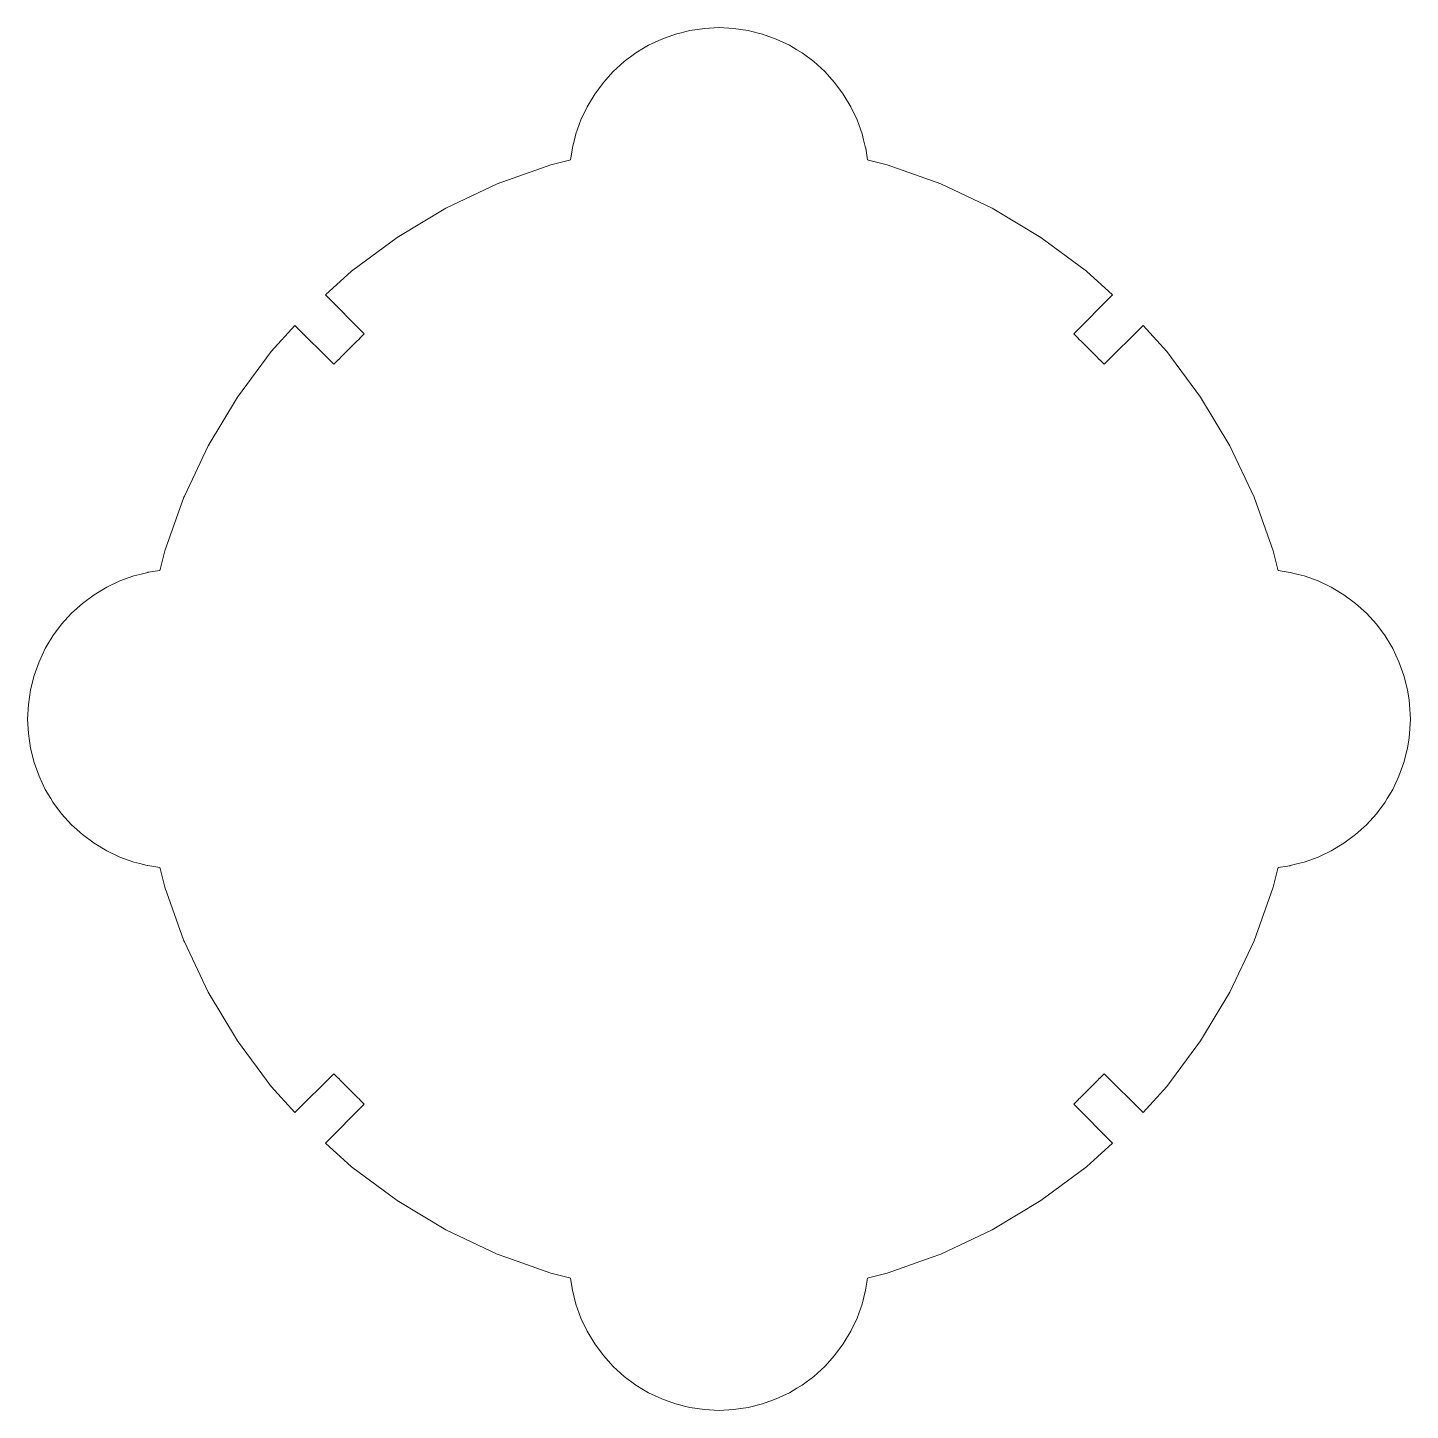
# Model space of a CAD drawing. Header units: millimetres. Extents: x -46.5 to 46.5, y -46.5 to 46.5.
import ezdxf

# ---------------------------------------------------------------- set-up
doc = ezdxf.new("R2010")
doc.units = ezdxf.units.MM
doc.header["$MEASUREMENT"] = 0
doc.layers.add('Layer 1', color=7, linetype='Continuous')

msp = doc.modelspace()

# ---------------------------------------------------------------- linework, layer by layer
at = {"layer": 'Layer 1', "color": 1, "lineweight": 5}
msp.add_open_spline([(-39.324, 9.6124), (-39.324, 9.6124), (-38.9222, 9.714), (-38.9222, 9.714), (-38.9222, 9.714), (-38.3697, 9.8537), (-38.3697, 9.8537), (-38.3697, 9.8537), (-38.3469, 9.857), (-38.3469, 9.857), (-38.3469, 9.857), (-37.7289, 9.9461), (-37.7289, 9.9461), (-37.7289, 9.9461), (-37.5806, 9.9675), (-37.5806, 9.9675), (-37.5806, 9.9675), (-37.5763, 9.985), (-37.5763, 9.985), (-37.5763, 9.985), (-37.5613, 10.0444), (-37.5613, 10.0444), (-37.5613, 10.0444), (-37.2448, 11.3), (-37.2448, 11.3), (-37.2448, 11.3), (-35.959, 14.8958), (-35.959, 14.8958), (-35.959, 14.8958), (-35.9189, 14.9807), (-35.9189, 14.9807), (-35.9189, 14.9807), (-34.322, 18.3512), (-34.322, 18.3512), (-34.322, 18.3512), (-32.3632, 21.6256), (-32.3632, 21.6256), (-32.3632, 21.6256), (-30.083, 24.6893), (-30.083, 24.6893), (-30.083, 24.6893), (-28.4955, 26.4448), (-28.4955, 26.4448), (-28.4955, 26.4448), (-25.8873, 23.8366), (-25.8873, 23.8366), (-25.8873, 23.8366), (-25.575, 24.1489), (-25.575, 24.1489), (-25.575, 24.1489), (-25.5631, 24.1369), (-25.5631, 24.1369), (-25.5631, 24.1369), (-25.3336, 24.3903), (-25.3336, 24.3903), (-25.3336, 24.3903), (-24.3977, 25.3262), (-24.3977, 25.3262), (-24.3977, 25.3262), (-24.1366, 25.5628), (-24.1366, 25.5628), (-24.1366, 25.5628), (-24.1488, 25.5751), (-24.1488, 25.5751), (-24.1488, 25.5751), (-23.8367, 25.8872), (-23.8367, 25.8872), (-23.8367, 25.8872), (-26.445, 28.4955), (-26.445, 28.4955), (-26.445, 28.4955), (-24.6893, 30.083), (-24.6893, 30.083), (-24.6893, 30.083), (-21.6256, 32.3632), (-21.6256, 32.3632), (-21.6256, 32.3632), (-18.3512, 34.322), (-18.3512, 34.322), (-18.3512, 34.322), (-14.8958, 35.959), (-14.8958, 35.959), (-14.8958, 35.959), (-11.3, 37.2448), (-11.3, 37.2448), (-11.3, 37.2448), (-10.0444, 37.5577), (-10.0444, 37.5577), (-10.0444, 37.5577), (-9.968, 37.5768), (-9.968, 37.5768), (-9.968, 37.5768), (-9.9329, 37.8206), (-9.9329, 37.8206), (-9.9329, 37.8206), (-9.8537, 38.3697), (-9.8537, 38.3697), (-9.8537, 38.3697), (-9.8382, 38.4302), (-9.8382, 38.4302), (-9.8382, 38.4302), (-9.714, 38.9222), (-9.714, 38.9222), (-9.714, 38.9222), (-9.6124, 39.324), (-9.6124, 39.324), (-9.6124, 39.324), (-9.2812, 40.2582), (-9.2812, 40.2582), (-9.2812, 40.2582), (-8.8593, 41.1422), (-8.8593, 41.1422), (-8.8593, 41.1422), (-8.3469, 41.9959), (-8.3469, 41.9959), (-8.3469, 41.9959), (-7.7643, 42.7792), (-7.7643, 42.7792), (-7.7643, 42.7792), (-7.1013, 43.5125), (-7.1013, 43.5125), (-7.1013, 43.5125), (-6.3683, 44.1754), (-6.3683, 44.1754), (-6.3683, 44.1754), (-5.5847, 44.7581), (-5.5847, 44.7581), (-5.5847, 44.7581), (-5.0625, 45.0713), (-5.0625, 45.0713), (-5.0625, 45.0713), (-4.731, 45.2702), (-4.731, 45.2702), (-4.731, 45.2702), (-3.8471, 45.6921), (-3.8471, 45.6921), (-3.8471, 45.6921), (-2.9129, 46.0238), (-2.9129, 46.0238), (-2.9129, 46.0238), (-2.6345, 46.0939), (-2.6345, 46.0939), (-2.6345, 46.0939), (-1.9586, 46.2646), (-1.9586, 46.2646), (-1.9586, 46.2646), (-0.9845, 46.4053), (-0.9845, 46.4053), (-0.9845, 46.4053), (0, 46.4556), (0, 46.4556), (0, 46.4556), (0.9845, 46.4053), (0.9845, 46.4053), (0.9845, 46.4053), (1.9586, 46.2646), (1.9586, 46.2646), (1.9586, 46.2646), (2.6347, 46.0939), (2.6347, 46.0939), (2.6347, 46.0939), (2.9129, 46.0238), (2.9129, 46.0238), (2.9129, 46.0238), (3.8471, 45.6921), (3.8471, 45.6921), (3.8471, 45.6921), (4.731, 45.2702), (4.731, 45.2702), (4.731, 45.2702), (5.223, 44.975), (5.223, 44.975), (5.223, 44.975), (5.5847, 44.7581), (5.5847, 44.7581), (5.5847, 44.7581), (6.3683, 44.1754), (6.3683, 44.1754), (6.3683, 44.1754), (7.1013, 43.5125), (7.1013, 43.5125), (7.1013, 43.5125), (7.7645, 42.7792), (7.7645, 42.7792), (7.7645, 42.7792), (8.3469, 41.9959), (8.3469, 41.9959), (8.3469, 41.9959), (8.8593, 41.1422), (8.8593, 41.1422), (8.8593, 41.1422), (9.2812, 40.2582), (9.2812, 40.2582), (9.2812, 40.2582), (9.6126, 39.324), (9.6126, 39.324), (9.6126, 39.324), (9.714, 38.9222), (9.714, 38.9222), (9.714, 38.9222), (9.8537, 38.3697), (9.8537, 38.3697), (9.8537, 38.3697), (9.857, 38.3469), (9.857, 38.3469), (9.857, 38.3469), (9.9461, 37.7289), (9.9461, 37.7289), (9.9461, 37.7289), (9.968, 37.5768), (9.968, 37.5768), (9.968, 37.5768), (9.9852, 37.5727), (9.9852, 37.5727), (9.9852, 37.5727), (10.0444, 37.5577), (10.0444, 37.5577), (10.0444, 37.5577), (11.3, 37.2448), (11.3, 37.2448), (11.3, 37.2448), (14.8958, 35.959), (14.8958, 35.959), (14.8958, 35.959), (18.3512, 34.322), (18.3512, 34.322), (18.3512, 34.322), (21.6258, 32.3632), (21.6258, 32.3632), (21.6258, 32.3632), (24.6893, 30.083), (24.6893, 30.083), (24.6893, 30.083), (26.4449, 28.4956), (26.4449, 28.4956), (26.4449, 28.4956), (23.8365, 25.8872), (23.8365, 25.8872), (23.8365, 25.8872), (24.1488, 25.575), (24.1488, 25.575), (24.1488, 25.575), (24.1366, 25.5628), (24.1366, 25.5628), (24.1366, 25.5628), (24.3949, 25.3288), (24.3949, 25.3288), (24.3949, 25.3288), (25.3377, 24.386), (25.3377, 24.386), (25.3377, 24.386), (25.5633, 24.1369), (25.5633, 24.1369), (25.5633, 24.1369), (25.575, 24.1487), (25.575, 24.1487), (25.575, 24.1487), (25.8871, 23.8366), (25.8871, 23.8366), (25.8871, 23.8366), (28.4954, 26.4449), (28.4954, 26.4449), (28.4954, 26.4449), (30.083, 24.6893), (30.083, 24.6893), (30.083, 24.6893), (32.3632, 21.6256), (32.3632, 21.6256), (32.3632, 21.6256), (34.322, 18.3512), (34.322, 18.3512), (34.322, 18.3512), (35.959, 14.8958), (35.959, 14.8958), (35.959, 14.8958), (37.2448, 11.3), (37.2448, 11.3), (37.2448, 11.3), (37.5613, 10.0444), (37.5613, 10.0444), (37.5613, 10.0444), (37.5806, 9.9675), (37.5806, 9.9675), (37.5806, 9.9675), (37.8371, 9.9304), (37.8371, 9.9304), (37.8371, 9.9304), (38.3697, 9.8537), (38.3697, 9.8537), (38.3697, 9.8537), (38.9222, 9.714), (38.9222, 9.714), (38.9222, 9.714), (39.324, 9.6124), (39.324, 9.6124), (39.324, 9.6124), (40.2582, 9.2812), (40.2582, 9.2812), (40.2582, 9.2812), (41.1422, 8.8593), (41.1422, 8.8593), (41.1422, 8.8593), (41.9959, 8.3469), (41.9959, 8.3469), (41.9959, 8.3469), (42.7794, 7.7643), (42.7794, 7.7643), (42.7794, 7.7643), (43.5125, 7.1013), (43.5125, 7.1013), (43.5125, 7.1013), (44.1754, 6.3683), (44.1754, 6.3683), (44.1754, 6.3683), (44.7581, 5.5847), (44.7581, 5.5847), (44.7581, 5.5847), (45.1378, 4.952), (45.1378, 4.952), (45.1378, 4.952), (45.2704, 4.731), (45.2704, 4.731), (45.2704, 4.731), (45.6923, 3.8471), (45.6923, 3.8471), (45.6923, 3.8471), (46.0238, 2.9129), (46.0238, 2.9129), (46.0238, 2.9129), (46.2648, 1.9586), (46.2648, 1.9586), (46.2648, 1.9586), (46.3652, 1.2629), (46.3652, 1.2629), (46.3652, 1.2629), (46.4053, 0.9845), (46.4053, 0.9845), (46.4053, 0.9845), (46.4556, 0), (46.4556, 0), (46.4556, 0), (46.4053, -0.9845), (46.4053, -0.9845), (46.4053, -0.9845), (46.3652, -1.2629), (46.3652, -1.2629), (46.3652, -1.2629), (46.2648, -1.9586), (46.2648, -1.9586), (46.2648, -1.9586), (46.0238, -2.9129), (46.0238, -2.9129), (46.0238, -2.9129), (45.6923, -3.8471), (45.6923, -3.8471), (45.6923, -3.8471), (45.2704, -4.731), (45.2704, -4.731), (45.2704, -4.731), (44.9087, -5.3335), (44.9087, -5.3335), (44.9087, -5.3335), (44.7581, -5.5847), (44.7581, -5.5847), (44.7581, -5.5847), (44.1754, -6.3683), (44.1754, -6.3683), (44.1754, -6.3683), (43.5125, -7.1013), (43.5125, -7.1013), (43.5125, -7.1013), (42.7794, -7.7645), (42.7794, -7.7645), (42.7794, -7.7645), (41.9959, -8.3469), (41.9959, -8.3469), (41.9959, -8.3469), (41.1422, -8.8593), (41.1422, -8.8593), (41.1422, -8.8593), (40.2582, -9.2812), (40.2582, -9.2812), (40.2582, -9.2812), (39.324, -9.6126), (39.324, -9.6126), (39.324, -9.6126), (38.9222, -9.714), (38.9222, -9.714), (38.9222, -9.714), (38.3697, -9.8537), (38.3697, -9.8537), (38.3697, -9.8537), (38.3469, -9.857), (38.3469, -9.857), (38.3469, -9.857), (37.7289, -9.9461), (37.7289, -9.9461), (37.7289, -9.9461), (37.5806, -9.9675), (37.5806, -9.9675), (37.5806, -9.9675), (37.5763, -9.985), (37.5763, -9.985), (37.5763, -9.985), (37.5613, -10.0444), (37.5613, -10.0444), (37.5613, -10.0444), (37.2448, -11.3), (37.2448, -11.3), (37.2448, -11.3), (35.959, -14.8958), (35.959, -14.8958), (35.959, -14.8958), (34.322, -18.3512), (34.322, -18.3512), (34.322, -18.3512), (32.3632, -21.6258), (32.3632, -21.6258), (32.3632, -21.6258), (30.083, -24.6893), (30.083, -24.6893), (30.083, -24.6893), (28.4954, -26.4449), (28.4954, -26.4449), (28.4954, -26.4449), (25.887, -23.8365), (25.887, -23.8365), (25.887, -23.8365), (25.5749, -24.1486), (25.5749, -24.1486), (25.5749, -24.1486), (25.5666, -24.1402), (25.5666, -24.1402), (25.5666, -24.1402), (25.4131, -24.3104), (25.4131, -24.3104), (25.4131, -24.3104), (24.2854, -25.4381), (24.2854, -25.4381), (24.2854, -25.4381), (24.1419, -25.5681), (24.1419, -25.5681), (24.1419, -25.5681), (24.1487, -25.5749), (24.1487, -25.5749), (24.1487, -25.5749), (23.8364, -25.8871), (23.8364, -25.8871), (23.8364, -25.8871), (26.4449, -28.4956), (26.4449, -28.4956), (26.4449, -28.4956), (24.6893, -30.083), (24.6893, -30.083), (24.6893, -30.083), (21.6258, -32.3632), (21.6258, -32.3632), (21.6258, -32.3632), (18.3512, -34.3319), (18.3512, -34.3319), (18.3512, -34.3319), (14.8958, -35.959), (14.8958, -35.959), (14.8958, -35.959), (14.2499, -36.1902), (14.2499, -36.1902), (14.2499, -36.1902), (11.3, -37.2448), (11.3, -37.2448), (11.3, -37.2448), (10.0444, -37.5613), (10.0444, -37.5613), (10.0444, -37.5613), (9.9675, -37.5806), (9.9675, -37.5806), (9.9675, -37.5806), (9.9306, -37.8371), (9.9306, -37.8371), (9.9306, -37.8371), (9.8537, -38.3697), (9.8537, -38.3697), (9.8537, -38.3697), (9.6126, -39.324), (9.6126, -39.324), (9.6126, -39.324), (9.2812, -40.2582), (9.2812, -40.2582), (9.2812, -40.2582), (8.8593, -41.1422), (8.8593, -41.1422), (8.8593, -41.1422), (8.3469, -41.9959), (8.3469, -41.9959), (8.3469, -41.9959), (7.7645, -42.7794), (7.7645, -42.7794), (7.7645, -42.7794), (7.1013, -43.5125), (7.1013, -43.5125), (7.1013, -43.5125), (6.3683, -44.1754), (6.3683, -44.1754), (6.3683, -44.1754), (5.5847, -44.7581), (5.5847, -44.7581), (5.5847, -44.7581), (5.223, -44.975), (5.223, -44.975), (5.223, -44.975), (4.731, -45.2704), (4.731, -45.2704), (4.731, -45.2704), (3.8471, -45.6923), (3.8471, -45.6923), (3.8471, -45.6923), (2.9129, -46.0238), (2.9129, -46.0238), (2.9129, -46.0238), (1.9586, -46.2648), (1.9586, -46.2648), (1.9586, -46.2648), (0.9845, -46.4053), (0.9845, -46.4053), (0.9845, -46.4053), (0, -46.4556), (0, -46.4556), (0, -46.4556), (-0.9845, -46.4053), (-0.9845, -46.4053), (-0.9845, -46.4053), (-1.9586, -46.2648), (-1.9586, -46.2648), (-1.9586, -46.2648), (-2.9129, -46.0238), (-2.9129, -46.0238), (-2.9129, -46.0238), (-3.8471, -45.6923), (-3.8471, -45.6923), (-3.8471, -45.6923), (-4.731, -45.2704), (-4.731, -45.2704), (-4.731, -45.2704), (-5.0625, -45.0715), (-5.0625, -45.0715), (-5.0625, -45.0715), (-5.5847, -44.7581), (-5.5847, -44.7581), (-5.5847, -44.7581), (-6.3683, -44.1754), (-6.3683, -44.1754), (-6.3683, -44.1754), (-7.1013, -43.5125), (-7.1013, -43.5125), (-7.1013, -43.5125), (-7.7643, -42.7794), (-7.7643, -42.7794), (-7.7643, -42.7794), (-8.3469, -41.9959), (-8.3469, -41.9959), (-8.3469, -41.9959), (-8.8593, -41.1422), (-8.8593, -41.1422), (-8.8593, -41.1422), (-9.2812, -40.2582), (-9.2812, -40.2582), (-9.2812, -40.2582), (-9.6124, -39.324), (-9.6124, -39.324), (-9.6124, -39.324), (-9.8537, -38.3697), (-9.8537, -38.3697), (-9.8537, -38.3697), (-9.9461, -37.7289), (-9.9461, -37.7289), (-9.9461, -37.7289), (-9.9675, -37.5806), (-9.9675, -37.5806), (-9.9675, -37.5806), (-9.985, -37.5763), (-9.985, -37.5763), (-9.985, -37.5763), (-10.0444, -37.5613), (-10.0444, -37.5613), (-10.0444, -37.5613), (-11.3, -37.2448), (-11.3, -37.2448), (-11.3, -37.2448), (-14.2499, -36.1902), (-14.2499, -36.1902), (-14.2499, -36.1902), (-14.8958, -35.959), (-14.8958, -35.959), (-14.8958, -35.959), (-18.3512, -34.3319), (-18.3512, -34.3319), (-18.3512, -34.3319), (-21.6256, -32.3632), (-21.6256, -32.3632), (-21.6256, -32.3632), (-24.6893, -30.083), (-24.6893, -30.083), (-24.6893, -30.083), (-26.445, -28.4955), (-26.445, -28.4955), (-26.445, -28.4955), (-23.8366, -25.8871), (-23.8366, -25.8871), (-23.8366, -25.8871), (-24.1487, -25.575), (-24.1487, -25.575), (-24.1487, -25.575), (-24.1417, -25.5681), (-24.1417, -25.5681), (-24.1417, -25.5681), (-24.2894, -25.4343), (-24.2894, -25.4343), (-24.2894, -25.4343), (-25.4092, -24.3145), (-25.4092, -24.3145), (-25.4092, -24.3145), (-25.5664, -24.1402), (-25.5664, -24.1402), (-25.5664, -24.1402), (-25.5749, -24.1488), (-25.5749, -24.1488), (-25.5749, -24.1488), (-25.8872, -23.8365), (-25.8872, -23.8365), (-25.8872, -23.8365), (-28.4955, -26.4448), (-28.4955, -26.4448), (-28.4955, -26.4448), (-30.083, -24.6893), (-30.083, -24.6893), (-30.083, -24.6893), (-32.3632, -21.6258), (-32.3632, -21.6258), (-32.3632, -21.6258), (-34.322, -18.3512), (-34.322, -18.3512), (-34.322, -18.3512), (-35.9189, -14.9807), (-35.9189, -14.9807), (-35.9189, -14.9807), (-35.959, -14.8958), (-35.959, -14.8958), (-35.959, -14.8958), (-37.2448, -11.3), (-37.2448, -11.3), (-37.2448, -11.3), (-37.5613, -10.0444), (-37.5613, -10.0444), (-37.5613, -10.0444), (-37.5806, -9.9675), (-37.5806, -9.9675), (-37.5806, -9.9675), (-37.8371, -9.9306), (-37.8371, -9.9306), (-37.8371, -9.9306), (-38.3697, -9.8537), (-38.3697, -9.8537), (-38.3697, -9.8537), (-38.4302, -9.8384), (-38.4302, -9.8384), (-38.4302, -9.8384), (-38.9222, -9.714), (-38.9222, -9.714), (-38.9222, -9.714), (-39.324, -9.6126), (-39.324, -9.6126), (-39.324, -9.6126), (-40.258, -9.2812), (-40.258, -9.2812), (-40.258, -9.2812), (-41.1422, -8.8593), (-41.1422, -8.8593), (-41.1422, -8.8593), (-41.9959, -8.3469), (-41.9959, -8.3469), (-41.9959, -8.3469), (-42.7792, -7.7645), (-42.7792, -7.7645), (-42.7792, -7.7645), (-43.5125, -7.1013), (-43.5125, -7.1013), (-43.5125, -7.1013), (-44.1754, -6.3683), (-44.1754, -6.3683), (-44.1754, -6.3683), (-44.7581, -5.5847), (-44.7581, -5.5847), (-44.7581, -5.5847), (-44.9087, -5.3335), (-44.9087, -5.3335), (-44.9087, -5.3335), (-45.2702, -4.731), (-45.2702, -4.731), (-45.2702, -4.731), (-45.6921, -3.8471), (-45.6921, -3.8471), (-45.6921, -3.8471), (-46.0238, -2.9129), (-46.0238, -2.9129), (-46.0238, -2.9129), (-46.2646, -1.9586), (-46.2646, -1.9586), (-46.2646, -1.9586), (-46.4053, -0.9845), (-46.4053, -0.9845), (-46.4053, -0.9845), (-46.4556, 0), (-46.4556, 0), (-46.4556, 0), (-46.4053, 0.9845), (-46.4053, 0.9845), (-46.4053, 0.9845), (-46.2646, 1.9586), (-46.2646, 1.9586), (-46.2646, 1.9586), (-46.0238, 2.9129), (-46.0238, 2.9129), (-46.0238, 2.9129), (-45.6921, 3.8471), (-45.6921, 3.8471), (-45.6921, 3.8471), (-45.2702, 4.731), (-45.2702, 4.731), (-45.2702, 4.731), (-45.1376, 4.952), (-45.1376, 4.952), (-45.1376, 4.952), (-44.7581, 5.5847), (-44.7581, 5.5847), (-44.7581, 5.5847), (-44.1754, 6.3683), (-44.1754, 6.3683), (-44.1754, 6.3683), (-43.5125, 7.1013), (-43.5125, 7.1013), (-43.5125, 7.1013), (-42.7792, 7.7643), (-42.7792, 7.7643), (-42.7792, 7.7643), (-41.9959, 8.3469), (-41.9959, 8.3469), (-41.9959, 8.3469), (-41.1422, 8.8593), (-41.1422, 8.8593), (-41.1422, 8.8593), (-40.258, 9.2812), (-40.258, 9.2812), (-40.258, 9.2812), (-39.324, 9.6124), (-39.324, 9.6124)], degree=3, knots=[0, 0, 0, 0, 0.0039841, 0.0039841, 0.0039841, 0.0079681, 0.0079681, 0.0079681, 0.0119522, 0.0119522, 0.0119522, 0.0159363, 0.0159363, 0.0159363, 0.0199203, 0.0199203, 0.0199203, 0.0239044, 0.0239044, 0.0239044, 0.0278884, 0.0278884, 0.0278884, 0.0318725, 0.0318725, 0.0318725, 0.0358566, 0.0358566, 0.0358566, 0.0398406, 0.0398406, 0.0398406, 0.0438247, 0.0438247, 0.0438247, 0.0478088, 0.0478088, 0.0478088, 0.0517928, 0.0517928, 0.0517928, 0.0557769, 0.0557769, 0.0557769, 0.059761, 0.059761, 0.059761, 0.063745, 0.063745, 0.063745, 0.0677291, 0.0677291, 0.0677291, 0.0717131, 0.0717131, 0.0717131, 0.0756972, 0.0756972, 0.0756972, 0.0796813, 0.0796813, 0.0796813, 0.0836653, 0.0836653, 0.0836653, 0.0876494, 0.0876494, 0.0876494, 0.0916335, 0.0916335, 0.0916335, 0.0956175, 0.0956175, 0.0956175, 0.0996016, 0.0996016, 0.0996016, 0.1035857, 0.1035857, 0.1035857, 0.1075697, 0.1075697, 0.1075697, 0.1115538, 0.1115538, 0.1115538, 0.1155378, 0.1155378, 0.1155378, 0.1195219, 0.1195219, 0.1195219, 0.123506, 0.123506, 0.123506, 0.12749, 0.12749, 0.12749, 0.1314741, 0.1314741, 0.1314741, 0.1354582, 0.1354582, 0.1354582, 0.1394422, 0.1394422, 0.1394422, 0.1434263, 0.1434263, 0.1434263, 0.1474104, 0.1474104, 0.1474104, 0.1513944, 0.1513944, 0.1513944, 0.1553785, 0.1553785, 0.1553785, 0.1593625, 0.1593625, 0.1593625, 0.1633466, 0.1633466, 0.1633466, 0.1673307, 0.1673307, 0.1673307, 0.1713147, 0.1713147, 0.1713147, 0.1752988, 0.1752988, 0.1752988, 0.1792829, 0.1792829, 0.1792829, 0.1832669, 0.1832669, 0.1832669, 0.187251, 0.187251, 0.187251, 0.1912351, 0.1912351, 0.1912351, 0.1952191, 0.1952191, 0.1952191, 0.1992032, 0.1992032, 0.1992032, 0.2031873, 0.2031873, 0.2031873, 0.2071713, 0.2071713, 0.2071713, 0.2111554, 0.2111554, 0.2111554, 0.2151394, 0.2151394, 0.2151394, 0.2191235, 0.2191235, 0.2191235, 0.2231076, 0.2231076, 0.2231076, 0.2270916, 0.2270916, 0.2270916, 0.2310757, 0.2310757, 0.2310757, 0.2350598, 0.2350598, 0.2350598, 0.2390438, 0.2390438, 0.2390438, 0.2430279, 0.2430279, 0.2430279, 0.247012, 0.247012, 0.247012, 0.250996, 0.250996, 0.250996, 0.2549801, 0.2549801, 0.2549801, 0.2589641, 0.2589641, 0.2589641, 0.2629482, 0.2629482, 0.2629482, 0.2669323, 0.2669323, 0.2669323, 0.2709163, 0.2709163, 0.2709163, 0.2749004, 0.2749004, 0.2749004, 0.2788845, 0.2788845, 0.2788845, 0.2828685, 0.2828685, 0.2828685, 0.2868526, 0.2868526, 0.2868526, 0.2908367, 0.2908367, 0.2908367, 0.2948207, 0.2948207, 0.2948207, 0.2988048, 0.2988048, 0.2988048, 0.3027888, 0.3027888, 0.3027888, 0.3067729, 0.3067729, 0.3067729, 0.310757, 0.310757, 0.310757, 0.314741, 0.314741, 0.314741, 0.3187251, 0.3187251, 0.3187251, 0.3227092, 0.3227092, 0.3227092, 0.3266932, 0.3266932, 0.3266932, 0.3306773, 0.3306773, 0.3306773, 0.3346614, 0.3346614, 0.3346614, 0.3386454, 0.3386454, 0.3386454, 0.3426295, 0.3426295, 0.3426295, 0.3466135, 0.3466135, 0.3466135, 0.3505976, 0.3505976, 0.3505976, 0.3545817, 0.3545817, 0.3545817, 0.3585657, 0.3585657, 0.3585657, 0.3625498, 0.3625498, 0.3625498, 0.3665339, 0.3665339, 0.3665339, 0.3705179, 0.3705179, 0.3705179, 0.374502, 0.374502, 0.374502, 0.3784861, 0.3784861, 0.3784861, 0.3824701, 0.3824701, 0.3824701, 0.3864542, 0.3864542, 0.3864542, 0.3904382, 0.3904382, 0.3904382, 0.3944223, 0.3944223, 0.3944223, 0.3984064, 0.3984064, 0.3984064, 0.4023904, 0.4023904, 0.4023904, 0.4063745, 0.4063745, 0.4063745, 0.4103586, 0.4103586, 0.4103586, 0.4143426, 0.4143426, 0.4143426, 0.4183267, 0.4183267, 0.4183267, 0.4223108, 0.4223108, 0.4223108, 0.4262948, 0.4262948, 0.4262948, 0.4302789, 0.4302789, 0.4302789, 0.4342629, 0.4342629, 0.4342629, 0.438247, 0.438247, 0.438247, 0.4422311, 0.4422311, 0.4422311, 0.4462151, 0.4462151, 0.4462151, 0.4501992, 0.4501992, 0.4501992, 0.4541833, 0.4541833, 0.4541833, 0.4581673, 0.4581673, 0.4581673, 0.4621514, 0.4621514, 0.4621514, 0.4661355, 0.4661355, 0.4661355, 0.4701195, 0.4701195, 0.4701195, 0.4741036, 0.4741036, 0.4741036, 0.4780876, 0.4780876, 0.4780876, 0.4820717, 0.4820717, 0.4820717, 0.4860558, 0.4860558, 0.4860558, 0.4900398, 0.4900398, 0.4900398, 0.4940239, 0.4940239, 0.4940239, 0.498008, 0.498008, 0.498008, 0.501992, 0.501992, 0.501992, 0.5059761, 0.5059761, 0.5059761, 0.5099602, 0.5099602, 0.5099602, 0.5139442, 0.5139442, 0.5139442, 0.5179283, 0.5179283, 0.5179283, 0.5219124, 0.5219124, 0.5219124, 0.5258964, 0.5258964, 0.5258964, 0.5298805, 0.5298805, 0.5298805, 0.5338645, 0.5338645, 0.5338645, 0.5378486, 0.5378486, 0.5378486, 0.5418327, 0.5418327, 0.5418327, 0.5458167, 0.5458167, 0.5458167, 0.5498008, 0.5498008, 0.5498008, 0.5537849, 0.5537849, 0.5537849, 0.5577689, 0.5577689, 0.5577689, 0.561753, 0.561753, 0.561753, 0.5657371, 0.5657371, 0.5657371, 0.5697211, 0.5697211, 0.5697211, 0.5737052, 0.5737052, 0.5737052, 0.5776892, 0.5776892, 0.5776892, 0.5816733, 0.5816733, 0.5816733, 0.5856574, 0.5856574, 0.5856574, 0.5896414, 0.5896414, 0.5896414, 0.5936255, 0.5936255, 0.5936255, 0.5976096, 0.5976096, 0.5976096, 0.6015936, 0.6015936, 0.6015936, 0.6055777, 0.6055777, 0.6055777, 0.6095618, 0.6095618, 0.6095618, 0.6135458, 0.6135458, 0.6135458, 0.6175299, 0.6175299, 0.6175299, 0.6215139, 0.6215139, 0.6215139, 0.625498, 0.625498, 0.625498, 0.6294821, 0.6294821, 0.6294821, 0.6334661, 0.6334661, 0.6334661, 0.6374502, 0.6374502, 0.6374502, 0.6414343, 0.6414343, 0.6414343, 0.6454183, 0.6454183, 0.6454183, 0.6494024, 0.6494024, 0.6494024, 0.6533865, 0.6533865, 0.6533865, 0.6573705, 0.6573705, 0.6573705, 0.6613546, 0.6613546, 0.6613546, 0.6653386, 0.6653386, 0.6653386, 0.6693227, 0.6693227, 0.6693227, 0.6733068, 0.6733068, 0.6733068, 0.6772908, 0.6772908, 0.6772908, 0.6812749, 0.6812749, 0.6812749, 0.685259, 0.685259, 0.685259, 0.689243, 0.689243, 0.689243, 0.6932271, 0.6932271, 0.6932271, 0.6972112, 0.6972112, 0.6972112, 0.7011952, 0.7011952, 0.7011952, 0.7051793, 0.7051793, 0.7051793, 0.7091633, 0.7091633, 0.7091633, 0.7131474, 0.7131474, 0.7131474, 0.7171315, 0.7171315, 0.7171315, 0.7211155, 0.7211155, 0.7211155, 0.7250996, 0.7250996, 0.7250996, 0.7290837, 0.7290837, 0.7290837, 0.7330677, 0.7330677, 0.7330677, 0.7370518, 0.7370518, 0.7370518, 0.7410359, 0.7410359, 0.7410359, 0.7450199, 0.7450199, 0.7450199, 0.749004, 0.749004, 0.749004, 0.752988, 0.752988, 0.752988, 0.7569721, 0.7569721, 0.7569721, 0.7609562, 0.7609562, 0.7609562, 0.7649402, 0.7649402, 0.7649402, 0.7689243, 0.7689243, 0.7689243, 0.7729084, 0.7729084, 0.7729084, 0.7768924, 0.7768924, 0.7768924, 0.7808765, 0.7808765, 0.7808765, 0.7848606, 0.7848606, 0.7848606, 0.7888446, 0.7888446, 0.7888446, 0.7928287, 0.7928287, 0.7928287, 0.7968127, 0.7968127, 0.7968127, 0.8007968, 0.8007968, 0.8007968, 0.8047809, 0.8047809, 0.8047809, 0.8087649, 0.8087649, 0.8087649, 0.812749, 0.812749, 0.812749, 0.8167331, 0.8167331, 0.8167331, 0.8207171, 0.8207171, 0.8207171, 0.8247012, 0.8247012, 0.8247012, 0.8286853, 0.8286853, 0.8286853, 0.8326693, 0.8326693, 0.8326693, 0.8366534, 0.8366534, 0.8366534, 0.8406375, 0.8406375, 0.8406375, 0.8446215, 0.8446215, 0.8446215, 0.8486056, 0.8486056, 0.8486056, 0.8525896, 0.8525896, 0.8525896, 0.8565737, 0.8565737, 0.8565737, 0.8605578, 0.8605578, 0.8605578, 0.8645418, 0.8645418, 0.8645418, 0.8685259, 0.8685259, 0.8685259, 0.87251, 0.87251, 0.87251, 0.876494, 0.876494, 0.876494, 0.8804781, 0.8804781, 0.8804781, 0.8844622, 0.8844622, 0.8844622, 0.8884462, 0.8884462, 0.8884462, 0.8924303, 0.8924303, 0.8924303, 0.8964143, 0.8964143, 0.8964143, 0.9003984, 0.9003984, 0.9003984, 0.9043825, 0.9043825, 0.9043825, 0.9083665, 0.9083665, 0.9083665, 0.9123506, 0.9123506, 0.9123506, 0.9163347, 0.9163347, 0.9163347, 0.9203187, 0.9203187, 0.9203187, 0.9243028, 0.9243028, 0.9243028, 0.9282869, 0.9282869, 0.9282869, 0.9322709, 0.9322709, 0.9322709, 0.936255, 0.936255, 0.936255, 0.940239, 0.940239, 0.940239, 0.9442231, 0.9442231, 0.9442231, 0.9482072, 0.9482072, 0.9482072, 0.9521912, 0.9521912, 0.9521912, 0.9561753, 0.9561753, 0.9561753, 0.9601594, 0.9601594, 0.9601594, 0.9641434, 0.9641434, 0.9641434, 0.9681275, 0.9681275, 0.9681275, 0.9721116, 0.9721116, 0.9721116, 0.9760956, 0.9760956, 0.9760956, 0.9800797, 0.9800797, 0.9800797, 0.9840637, 0.9840637, 0.9840637, 0.9880478, 0.9880478, 0.9880478, 0.9920319, 0.9920319, 0.9920319, 0.9960159, 0.9960159, 0.9960159, 1, 1, 1, 1], dxfattribs=at)

doc.saveas('drawing.dxf')
